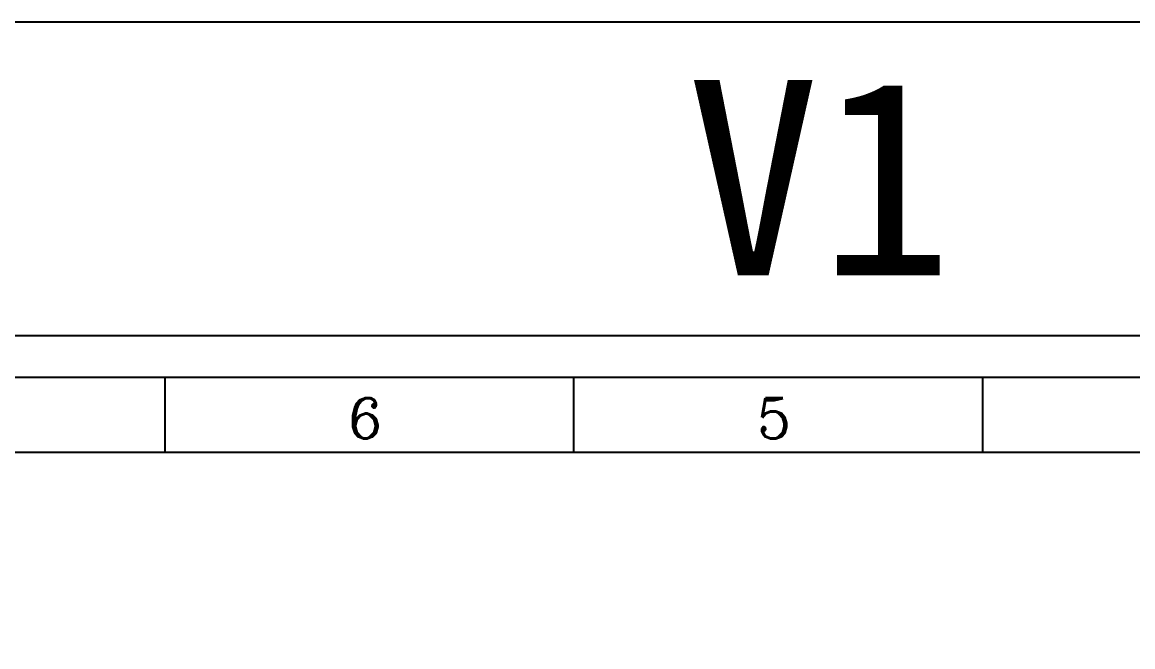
# Model space of a CAD drawing. Header units: millimetres. Extents: x 3277 to 3597, y 1666 to 1905.
# Drawn here: x 3356.5 to 3450.9, y 1852.3 to 1905.4 of the extents above; entities that cross this region are included whole.
import ezdxf

# ---------------------------------------------------------------- set-up
doc = ezdxf.new("R2010")
doc.units = ezdxf.units.MM
doc.layers.add('1-标准图框', color=40, linetype='Continuous')
doc.layers.add('5-PIN文字', color=7, linetype='Continuous')
doc.styles.add('ROMANC', font='romanc.shx', dxfattribs={"bigfont": 'gbcbig.shx'})
doc.styles.get("Standard").update_dxf_attribs({"font": 'arial.ttf'})

msp = doc.modelspace()

# ---------------------------------------------------------------- linework, layer by layer
at = {"layer": '1-标准图框', "color": 7}
for p, q in [((3368.611, 1868.816), (3368.611, 1875.178)), ((3403.358, 1868.816), (3403.358, 1875.178)), ((3438.105, 1868.816), (3438.105, 1875.178))]:
    msp.add_line(p, q, dxfattribs=at)
for points in [[(3292.756, 1875.178), (3583.454, 1875.178), (3583.454, 1669.634), (3292.756, 1669.634)], [(3299.118, 1868.816), (3577.092, 1868.816), (3577.092, 1675.996), (3299.118, 1675.996)]]:
    msp.add_lwpolyline(points, close=True, dxfattribs=at)
at = {"layer": '5-PIN文字'}
msp.add_line((3597.177, 1905.353), (3277.889, 1905.353), dxfattribs=at)
msp.add_lwpolyline([(3596.669, 1905.353), (3596.669, 1665.507), (3596.669, 1878.704), (3276.873, 1878.704)], dxfattribs=at)

# ---------------------------------------------------------------- texts
at = {"layer": '1-标准图框', "color": 7, "style": 'ROMANC'}
for s, p in [('6', (3384.158, 1869.978)), ('5', (3418.905, 1869.978))]:
    msp.add_text(s, height=3.426, dxfattribs=at).set_placement(p)
at = {"layer": '5-PIN文字', "insert": (3412.956, 1900.442), "char_height": 16.59184, "attachment_point": 1}
msp.add_mtext_dynamic_manual_height_columns('{\\fSimSun|b0|i0|c134|p2;V1}', width=164.31959, gutter_width=82.959, heights=[0], dxfattribs=at)

doc.saveas('drawing.dxf')
